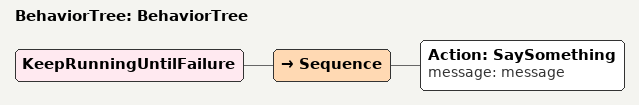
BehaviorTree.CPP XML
<?xml version="1.0"?>
<root main_tree_to_execute="BehaviorTree">
    <BehaviorTree ID="BehaviorTree">
        <KeepRunningUntilFailure>
                <Sequence>
                    <Action ID="SaySomething" message="message" />
                </Sequence>
        </KeepRunningUntilFailure>
    </BehaviorTree>
</root>
